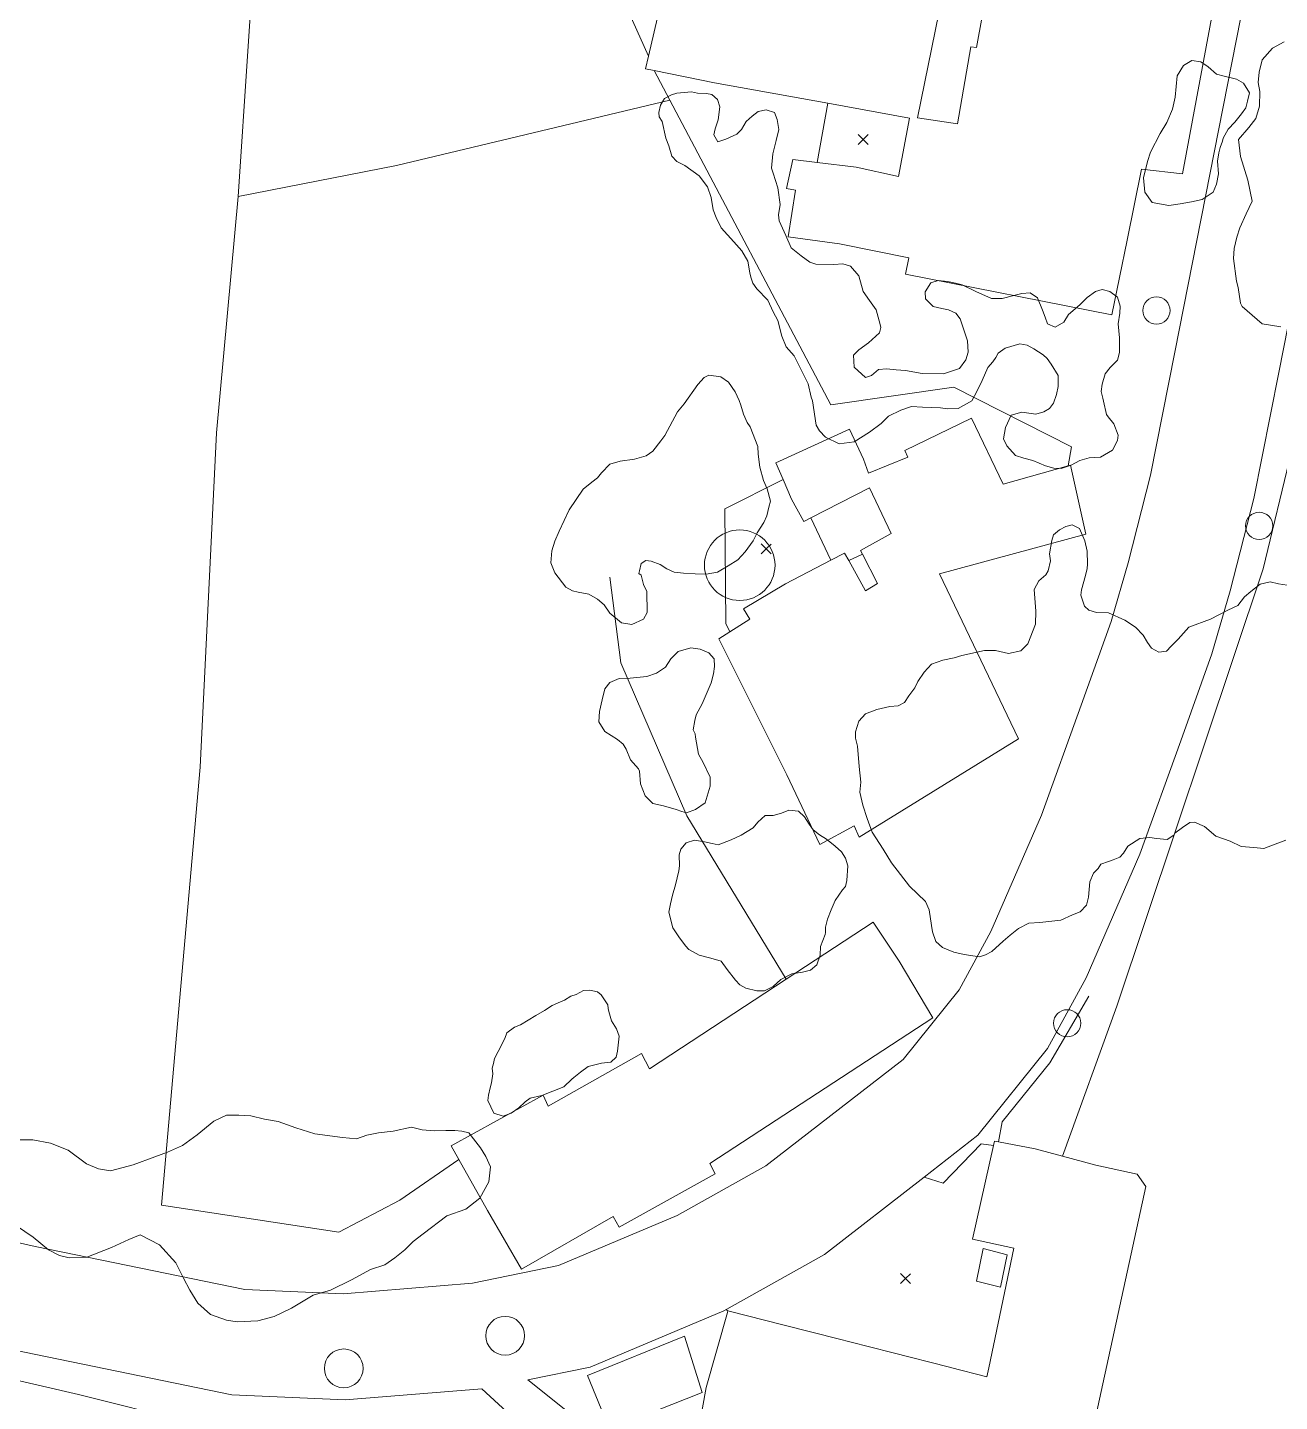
# Model space of a CAD drawing. Header units: metres. Extents: x 4652992 to 4879070, y 2074171 to 2309877.
# Drawn here: x 4654377.4 to 4654448.3, y 2307022.4 to 2307100.3 of the extents above; entities that cross this region are included whole.
import ezdxf

# ---------------------------------------------------------------- set-up
doc = ezdxf.new("R2010")
doc.units = ezdxf.units.M
doc.header["$MEASUREMENT"] = 0
doc.linetypes.add('DGN Style 3', pattern=[92.779933, 66.271381, -26.508552])
doc.layers.get('0').update_dxf_attribs({"color": 4, "lineweight": 0})
for name, color, linetype, lineweight in [('Level 14', 6, 'Continuous', 0), ('Level 18', 5, 'Continuous', 0), ('Level 19', 38, 'DGN Style 3', 0), ('Level 30', 5, 'Continuous', 0), ('Level 31', 38, 'Continuous', 0), ('Level 35', 4, 'Continuous', 0), ('Level 37', 3, 'Continuous', 0), ('Level 38', 3, 'Continuous', 0), ('Level 40', 1, 'Continuous', 0), ('Level 45', 9, 'Continuous', 0), ('Level 61', 4, 'Continuous', 0), ('Level 62', 4, 'Continuous', 0), ('Level 63', 3, 'Continuous', 0)]:
    doc.layers.add(name, color=color, linetype=linetype, lineweight=lineweight)

# ---------------------------------------------------------------- blocks, each defined once
blk = doc.blocks.new('POSTE')
at = {"color": 0, "linetype": 'ByBlock', "lineweight": -2}
blk.add_circle((0, 0), 0.770001, dxfattribs=at)
blk = doc.blocks.new('AL')
at = {"color": 0, "linetype": 'ByBlock', "lineweight": -2, "ltscale": 10}
blk.add_circle((0, 0), 1.100002, dxfattribs=at)
blk = doc.blocks.new('TANQUE')
at = {"color": 0, "linetype": 'ByBlock', "lineweight": -2, "ltscale": 10}
blk.add_circle((0, 0), 2, dxfattribs=at)
blk = doc.blocks.new('COTA')
at = {"color": 0, "linetype": 'ByBlock', "lineweight": -2, "ltscale": 10}
for p, q in [((0, 0), (-1.419522, -1.408457)), ((-1.408457, 1.419522), (0, 0)), ((1.419522, 1.408457), (0, 0)), ((0, 0), (1.408457, -1.419522))]:
    blk.add_line(p, q, dxfattribs=at)

msp = doc.modelspace()

# ---------------------------------------------------------------- linework, layer by layer
at = {"layer": 'Level 18', "color": 30}
for points in [[(4654271.992584, 2307054.690974, 1400.710541), (4654294.790554, 2307049.85567, 1400.117418), (4654312.947323, 2307045.809632, 1399.617979), (4654332.938864, 2307041.309901, 1398.38762), (4654352.26669, 2307036.901206, 1397.433897), (4654377.799789, 2307031.1427, 1395.79893), (4654389.678992, 2307028.705511, 1395.274703), (4654395.240683, 2307028.462994, 1394.957152), (4654402.572035, 2307029.053314, 1394.453262), (4654407.455849, 2307030.062642, 1394.117143), (4654414.180581, 2307032.896511, 1393.723828), (4654419.205493, 2307035.71513, 1393.48805), (4654426.977903, 2307041.74704, 1392.689374), (4654430.151953, 2307045.697628, 1392.607823), (4654431.952459, 2307049.007452, 1392.321508), (4654434.824221, 2307055.599322, 1391.93893), (4654437.0782, 2307061.839878, 1391.804075), (4654438.76179, 2307066.577476, 1391.30739), (4654439.728475, 2307069.90367, 1391.058778), (4654441.00576, 2307074.873121, 1390.590607), (4654442.386308, 2307081.850985, 1389.979037), (4654446.616577, 2307103.363215, 1388.548952), (4654447.181106, 2307106.234023, 1388.358107), (4654453.035022, 2307135.138085, 1386.264698)], [(4654405.705599, 2307023.574126, 1394.345263), (4654409.244991, 2307024.305605, 1394.235741), (4654416.821813, 2307027.498554, 1393.901079), (4654422.525411, 2307030.693619, 1393.696579), (4654428.16405, 2307035.06958, 1393.301613), (4654431.219626, 2307037.443477, 1393.38601), (4654435.166357, 2307042.359481, 1392.848066), (4654437.348391, 2307046.370658, 1392.549828), (4654440.401909, 2307053.379731, 1391.843297), (4654442.726647, 2307059.816195, 1391.460557), (4654444.47431, 2307064.734094, 1391.111051), (4654445.516251, 2307068.319233, 1390.846483), (4654446.858904, 2307073.543006, 1390.474423), (4654448.272891, 2307080.689882, 1390.116061), (4654453.065083, 2307105.059668, 1388.448677)], [(4654218.3884, 2307059.917434, 1401.307982), (4654226.684026, 2307058.438344, 1401.093105), (4654248.587178, 2307053.566258, 1400.901575), (4654270.74206, 2307048.822736, 1400.753725), (4654293.515572, 2307043.992618, 1400.134386), (4654307.613846, 2307040.850972, 1399.556558), (4654310.633376, 2307040.178103, 1399.40614), (4654311.636045, 2307039.954669, 1399.378823), (4654331.61293, 2307035.458237, 1398.341334), (4654339.179867, 2307033.732212, 1397.932242), (4654350.939506, 2307031.049827, 1397.278543), (4654376.536719, 2307025.276861, 1395.637446), (4654388.940724, 2307022.732002, 1395.12316), (4654395.351196, 2307022.452474, 1394.850453), (4654403.112598, 2307023.077421, 1394.441826)]]:
    msp.add_polyline3d(points, dxfattribs=at)
at = {"layer": 'Level 19', "linetype": 'DGN Style 3'}
msp.add_polyline3d([(4654403.112598, 2307023.077421, 1394.441826), (4654407.313937, 2307019.202656, 1394.56185), (4654408.450998, 2307017.788693, 1394.745501), (4654409.154266, 2307016.298758, 1394.827883), (4654409.678504, 2307014.208825, 1394.959587), (4654409.985345, 2307010.876794, 1395.14274), (4654409.881192, 2307008.16936, 1395.211823), (4654408.76765, 2307002.686585, 1395.323521), (4654407.758621, 2306997.510126, 1395.473418), (4654407.116081, 2306992.503876, 1395.670471), (4654406.303966, 2306986.073226, 1396.051988), (4654408.679403, 2306985.650036, 1395.953755), (4654408.879086, 2306989.654705, 1395.516165), (4654409.535072, 2306994.602917, 1395.472575), (4654410.262276, 2306999.830181, 1395.268614), (4654411.089147, 2307003.905438, 1395.188207), (4654411.990494, 2307008.167084, 1395.132832), (4654412.071745, 2307011.611959, 1395.045334), (4654411.496649, 2307015.788504, 1394.90141), (4654410.84002, 2307018.064481, 1394.761666), (4654409.814445, 2307019.808884, 1394.582751), (4654408.252495, 2307021.558799, 1394.441324), (4654405.705599, 2307023.574126, 1394.345263)], dxfattribs=at)
at = {"layer": 'Level 30', "color": 1}
for points in [[(4654444.570874, 2307101.396022, 1391.9), (4654442.807819, 2307091.951078, 1391.9), (4654440.486332, 2307092.230811, 1392.2), (4654439.67107, 2307088.190774, 1392.8), (4654438.80029, 2307083.969829, 1392), (4654427.116017, 2307086.268205, 1392), (4654427.302992, 2307087.198561, 1392), (4654423.381651, 2307087.990915, 1392.4), (4654420.467696, 2307088.390426, 1391.7), (4654420.885338, 2307091.036705, 1391.7), (4654420.370034, 2307091.126936, 1391.5), (4654420.728898, 2307092.776112, 1391.5), (4654422.116931, 2307092.6057, 1391.809512), (4654424.316568, 2307092.335646, 1392.3), (4654426.71703, 2307091.802274, 1391.9), (4654427.332851, 2307095.123647, 1391.9), (4654422.713854, 2307095.961927, 1393.239677), (4654416.299749, 2307097.125992, 1395.1), (4654412.875609, 2307097.817785, 1392.306953), (4654412.376704, 2307097.91858, 1391.9), (4654412.541201, 2307098.625037, 1391.9), (4654413.699975, 2307103.601566, 1391.9)], [(4654428.996125, 2307101.076905, 1394), (4654427.786841, 2307095.131298, 1394), (4654430.0619, 2307094.793825, 1391.9), (4654430.821703, 2307099.165694, 1391.9), (4654431.136311, 2307099.126314, 1391.9), (4654431.752647, 2307102.448989, 1391.9)], [(4654430.855134, 2307078.110238, 1393.4), (4654432.64978, 2307074.371527, 1393.6), (4654436.325195, 2307075.412043, 1393.6), (4654436.456503, 2307075.449217, 1393.6), (4654437.335819, 2307071.526572, 1394.5), (4654429.042306, 2307069.28383, 1395), (4654433.510386, 2307059.931051, 1395), (4654424.489132, 2307054.354958, 1395), (4654424.206374, 2307054.994695, 1395), (4654422.254565, 2307053.939679, 1394.6), (4654420.381522, 2307057.889757, 1394.6), (4654416.529132, 2307065.594199, 1394.1), (4654417.163151, 2307065.994945, 1394.351535), (4654418.293556, 2307066.709444, 1394.8), (4654417.931769, 2307067.301322, 1394.8), (4654420.318815, 2307068.703032, 1396.1), (4654422.874934, 2307070.047564, 1394.797369), (4654423.654682, 2307070.457716, 1394.4), (4654423.895782, 2307070.02749, 1394.4), (4654424.854607, 2307068.316539, 1394.4), (4654425.524444, 2307068.728704, 1394.4), (4654424.671428, 2307070.400739, 1394.222265), (4654424.564574, 2307070.610188, 1394.2), (4654426.305882, 2307071.566502, 1394.7), (4654425.068157, 2307074.150077, 1393.6), (4654421.750834, 2307072.448182, 1393.6), (4654421.348732, 2307072.241891, 1393.6), (4654420.652473, 2307073.51618, 1394.1), (4654420.177489, 2307074.630715, 1393.55955), (4654419.773604, 2307075.578417, 1393.1), (4654423.932484, 2307077.484754, 1393.1), (4654424.734836, 2307075.776189, 1394), (4654425.027538, 2307074.98624, 1393.6), (4654427.245405, 2307075.901096, 1393.6), (4654427.086716, 2307076.280718, 1393.6), (4654430.855134, 2307078.110238, 1393.4)], [(4654428.662878, 2307044.110007, 1396.3), (4654416.022085, 2307035.855447, 1396.4), (4654416.319351, 2307035.264528, 1398.5), (4654410.883726, 2307032.242966, 1398.5), (4654410.544919, 2307032.847007, 1397.3), (4654405.352957, 2307029.853379, 1397.3), (4654403.434567, 2307033.185192, 1398.6), (4654401.809545, 2307036.073487, 1397.498493), (4654401.369185, 2307036.856177, 1397.2), (4654406.574473, 2307039.721753, 1397.2), (4654406.872657, 2307039.08824, 1398.4), (4654412.154647, 2307042.085282, 1398.4), (4654412.607744, 2307041.215154, 1396.6), (4654420.359113, 2307046.295955, 1396.6), (4654425.279044, 2307049.52083, 1396.6), (4654426.760615, 2307047.323514, 1397.1), (4654428.662878, 2307044.110007, 1396.3)], [(4654415.121298, 2307019.274835, 1397), (4654415.826891, 2307023.145823, 1397.9), (4654417.023464, 2307027.402954, 1396.331805), (4654417.027371, 2307027.416855, 1396.326685), (4654417.047732, 2307027.489294, 1396.3), (4654420.233426, 2307026.678898, 1396.343407), (4654420.248336, 2307026.675105, 1396.343611), (4654423.372756, 2307025.880295, 1396.386183), (4654423.964992, 2307025.729639, 1396.394253), (4654426.331289, 2307025.127685, 1396.426495), (4654426.346723, 2307025.123759, 1396.426705), (4654429.609214, 2307024.293827, 1396.471159), (4654429.670119, 2307024.278333, 1396.471989), (4654431.725878, 2307023.755377, 1396.5), (4654431.833887, 2307024.270185, 1396.5), (4654433.256657, 2307031.051561, 1396.5), (4654430.91212, 2307031.557818, 1396.5), (4654432.106028, 2307036.860247, 1396.5), (4654432.164115, 2307037.118227, 1396.5), (4654432.389358, 2307037.075103, 1396.5), (4654434.469195, 2307036.676907, 1396.5), (4654436.014059, 2307036.264401, 1397.128745), (4654437.90908, 2307035.758397, 1397.9), (4654440.251889, 2307035.240373, 1396.9), (4654440.732808, 2307034.539514, 1396.7)], [(4654440.732808, 2307034.539514, 1396.7), (4654436.728925, 2307016.153692, 1396.7)]]:
    msp.add_polyline3d(points, dxfattribs=at)
at = {"layer": 'Level 31', "elevation": 1394.9, "flags": 128}
msp.add_lwpolyline([(4654432.886112, 2307030.670858), (4654432.505458, 2307028.84026), (4654431.138514, 2307029.167782), (4654431.525818, 2307031.026373), (4654432.886112, 2307030.670858)], dxfattribs=at)
at = {"layer": 'Level 35'}
for p, q in [((4654422.874934, 2307070.047564, 1393.151384), (4654421.750834, 2307072.448182, 1393.151384)), ((4654423.895782, 2307070.02749, 1394.151384), (4654424.671428, 2307070.400739, 1394.151384))]:
    msp.add_line(p, q, dxfattribs=at)
msp.add_polyline3d([(4654437.501853, 2307045.327227, 1394.351384), (4654435.288588, 2307041.56031, 1394.351384), (4654432.585494, 2307038.215437, 1394.451384), (4654432.389358, 2307037.075103, 1394.451384)], dxfattribs=at)
at = {"layer": 'Level 37', "extrusion": (0.1991509844597139, -0.8594410088356603, 0.4708503347352206), "elevation": -1055227.099935, "flags": 128}
msp.add_lwpolyline([(5055076.267386, 564766.939462), (5055060.338387, 564766.700812), (5055051.197858, 564767.380919)], dxfattribs=at)
at = {"layer": 'Level 37', "flags": 128}
for points, elevation in [([(4654417.163151, 2307065.994945), (4654416.927786, 2307066.469128), (4654416.868098, 2307072.966879), (4654420.177489, 2307074.630715)], 1392.909417), ([(4654414.582745, 2307026.048653), (4654409.088245, 2307023.825987), (4654410.336771, 2307020.788983), (4654415.584314, 2307022.859725), (4654414.582745, 2307026.048653)], 1395.451384)]:
    msp.add_lwpolyline(points, dxfattribs=dict(at, elevation=elevation))
at = {"layer": 'Level 37'}
for points in [[(4654401.809545, 2307036.073487, 1396.9514), (4654398.46055, 2307033.758004, 1396.9514), (4654395.00132, 2307031.948018, 1397.0514), (4654384.94553, 2307033.481164, 1397.0514), (4654387.149967, 2307058.324133, 1395.4514), (4654388.067383, 2307077.276346, 1394.0514), (4654389.297768, 2307090.672139, 1391.1514), (4654391.493416, 2307123.662184, 1385.8514), (4654392.995233, 2307138.991958, 1384.9514), (4654394.89006, 2307170.816881, 1381.7514), (4654396.084297, 2307183.769992, 1381.0514), (4654396.343178, 2307201.747535, 1379.292985)], [(4654436.014059, 2307036.264401, 1394.400124), (4654439.097123, 2307044.760174, 1394.051384), (4654447.388748, 2307069.569085, 1392.051384), (4654450.590231, 2307082.867062, 1391.951384), (4654456.531846, 2307114.292075, 1389.951384), (4654457.000415, 2307116.32384, 1389.951384), (4654459.542432, 2307128.359052, 1389.39), (4654460.023211, 2307128.298051, 1389.339233)], [(4654436.325195, 2307075.412043, 1393.251384), (4654436.527246, 2307076.473523, 1393.251384), (4654429.859857, 2307079.862756, 1393.051384), (4654422.886706, 2307078.851922, 1392.651384), (4654413.767112, 2307096.128845, 1390.761924), (4654412.875609, 2307097.817785, 1390.577216)], [(4654420.359113, 2307046.295955, 1394.937315), (4654414.718431, 2307055.560205, 1394.751384), (4654410.981343, 2307064.235515, 1393.851384), (4654410.350311, 2307069.086056, 1393.551384)], [(4654210.766161, 2306923.166793, 1407.601562), (4654227.114532, 2306938.606452, 1407.351384), (4654274.352418, 2306984.748675, 1404.651384), (4654314.105058, 2306981.279829, 1402.551384), (4654370.588547, 2306975.353, 1399.751384), (4654403.843255, 2306972.693051, 1397.751384), (4654406.011974, 2306999.843639, 1396.951384), (4654405.407305, 2307007.328987, 1396.951384), (4654403.255349, 2307014.286429, 1396.751384), (4654401.364262, 2307016.654055, 1396.751384), (4654398.773139, 2307018.095251, 1396.751384), (4654380.241533, 2307022.75743, 1398.051384), (4654350.196797, 2307029.707457, 1399.251384), (4654315.64072, 2307037.157294, 1401.651384), (4654315.266936, 2307034.471163, 1401.709623), (4654310.506183, 2307000.258944, 1402.451384), (4654309.209253, 2306990.131367, 1402.651384), (4654303.772191, 2306990.809078, 1403.10382), (4654295.990204, 2306991.779077, 1403.751384), (4654297.273195, 2307000.479061, 1403.751384)]]:
    msp.add_polyline3d(points, dxfattribs=at)
at = {"layer": 'Level 38'}
msp.add_polyline3d([(4654429.905085, 2307112.569879, 1390.051384), (4654422.922093, 2307113.438429, 1389.391467), (4654409.799995, 2307115.070566, 1388.151384), (4654409.651234, 2307105.095073, 1389.351384), (4654412.541201, 2307098.625037, 1390.203637)], dxfattribs=at)
at = {"layer": 'Level 40', "color": 3}
for points in [[(4654448.389231, 2307083.281561, 1394.4), (4654447.324675, 2307083.448354, 1394.4), (4654446.190733, 2307084.430099, 1394.4), (4654446.105686, 2307084.627915, 1394.4), (4654445.962817, 2307085.504899, 1394.4), (4654445.876273, 2307085.880501, 1394.4), (4654445.698697, 2307087.165084, 1394.4), (4654445.74607, 2307087.730367, 1394.4), (4654445.897154, 2307088.359495, 1394.4), (4654446.06988, 2307088.894726, 1394.4), (4654446.426689, 2307089.696242, 1395.5), (4654446.753097, 2307090.416966, 1396.8), (4654446.524976, 2307091.599824, 1398.2), (4654446.092435, 2307092.943197, 1400.1), (4654445.982066, 2307093.912298, 1401.7), (4654446.580139, 2307094.582698, 1404.3), (4654446.966747, 2307095.102938, 1404.3), (4654447.177016, 2307095.796911, 1404.3), (4654447.200996, 2307096.623229, 1404.3), (4654447.104189, 2307097.128218, 1404.3), (4654447.160925, 2307097.727744, 1404.3), (4654447.329974, 2307098.431718, 1404.3), (4654447.921372, 2307099.078107, 1404.3), (4654448.576835, 2307099.446328, 1404.3)], [(4654444.799504, 2307092.680129, 1395.6), (4654444.847205, 2307091.959904, 1395.6), (4654444.74814, 2307091.363529, 1395.6), (4654444.55409, 2307090.92286, 1395.6), (4654443.922751, 2307090.498582, 1395.6), (4654443.320086, 2307090.377486, 1395.6), (4654442.675706, 2307090.266403, 1395.6), (4654442.031329, 2307090.155322, 1395.6), (4654441.103464, 2307090.333751, 1395.6), (4654440.671677, 2307090.924622, 1395.6), (4654440.602277, 2307091.738588, 1395.6), (4654440.823412, 2307092.660039, 1395.6), (4654440.99581, 2307093.194538, 1395.6), (4654441.555125, 2307094.240911, 1394.6), (4654441.925091, 2307094.861888, 1394.6), (4654442.241711, 2307095.628789, 1394.6), (4654442.402796, 2307096.299967, 1394.6), (4654442.460186, 2307096.907329, 1394.6), (4654442.517577, 2307097.514711, 1394.6), (4654442.877523, 2307098.093844, 1394.6), (4654443.344196, 2307098.381141, 1394.6), (4654443.855666, 2307098.302712, 1394.6), (4654444.274997, 2307098.024548, 1394.6), (4654444.747673, 2307097.600468, 1394.6), (4654445.165494, 2307097.500154, 1394.6), (4654445.875782, 2307097.32962, 1394.6), (4654446.263378, 2307097.103454, 1394.6), (4654446.609564, 2307096.543081, 1395.6), (4654446.498912, 2307096.082254, 1395.6), (4654446.408381, 2307095.705223, 1395.6), (4654446.150959, 2307095.368266, 1395.6), (4654445.769864, 2307094.883788, 1395.6), (4654445.408893, 2307094.483101, 1395.6), (4654445.11126, 2307093.978613, 1395.6), (4654445.071032, 2307093.811062, 1395.6), (4654444.9388, 2307093.444092, 1395.6), (4654444.868404, 2307093.150887, 1395.6), (4654444.799504, 2307092.680129, 1395.6)], [(4654438.511823, 2307078.317447, 1396.3), (4654438.595778, 2307078.179929, 1396.3), (4654438.930247, 2307077.786682, 1396.3), (4654439.165688, 2307077.143346, 1396.3), (4654439.131515, 2307076.838571, 1396.3), (4654438.841997, 2307076.282103, 1396.3), (4654438.164765, 2307075.896917, 1396.3), (4654437.530582, 2307075.853483, 1396.3), (4654436.989233, 2307075.709538, 1396.3), (4654436.494983, 2307075.43694, 1396.3), (4654435.944768, 2307075.25601, 1396.3), (4654435.521534, 2307075.279319, 1396.3), (4654435.042326, 2307075.394294, 1396.3), (4654434.330776, 2307075.708199, 1395.5), (4654433.814139, 2307075.832154, 1395.5), (4654433.343285, 2307075.984284, 1395.5), (4654432.850542, 2307076.533274, 1395.5), (4654432.672158, 2307076.928529, 1395.5), (4654432.786258, 2307077.56692, 1395.5), (4654433.111538, 2307078.272157, 1395.5), (4654433.699282, 2307078.444455, 1395.5), (4654434.49206, 2307078.332565, 1395.5), (4654434.951324, 2307078.457361, 1395.5), (4654435.271857, 2307078.654613, 1395.5), (4654435.499449, 2307078.952503, 1395.5), (4654435.666384, 2307079.446769, 1394.3), (4654435.773189, 2307079.891919, 1394.3), (4654435.767734, 2307080.520949, 1394.3), (4654435.374807, 2307081.164511, 1394.3), (4654435.141372, 2307081.495171, 1394.3), (4654434.918199, 2307081.705666, 1394.3), (4654434.392466, 2307082.043085, 1393.8), (4654434.012257, 2307082.25211, 1393.8), (4654433.596425, 2307082.312633, 1393.8), (4654432.758607, 2307082.081794, 1393.8), (4654432.373623, 2307081.78156, 1393.8), (4654432.237313, 2307081.539441, 1393.8), (4654432.064011, 2307081.306203, 1393.8), (4654431.790019, 2307080.979351, 1393.8), (4654431.46829, 2307080.241998, 1394.6), (4654431.169309, 2307079.647078, 1394.6), (4654430.879229, 2307079.089257, 1394.6), (4654430.108795, 2307078.64671, 1394.6), (4654429.518965, 2307078.631384, 1394.6), (4654429.10361, 2307078.69183, 1394.6), (4654428.071178, 2307078.737399, 1395.5), (4654427.454029, 2307078.767981, 1395.5), (4654426.857429, 2307078.558645, 1395.5), (4654426.151517, 2307078.218887, 1395.5), (4654425.740872, 2307077.808296, 1395.5), (4654425.073297, 2307077.302715, 1395.5), (4654424.20346, 2307076.767358, 1395.5), (4654423.35744, 2307076.657055, 1395.5), (4654422.589859, 2307077.037007, 1395.5), (4654422.245987, 2307077.393629, 1395.5), (4654422.04974, 2307077.714838, 1395.5), (4654421.839727, 2307079.086179, 1394.7), (4654421.773289, 2307079.29815, 1394.7), (4654421.600615, 2307080.045308, 1394.7), (4654420.811828, 2307081.646109, 1394.7), (4654420.346361, 2307082.149911, 1394.7), (4654420.101168, 2307082.757722, 1394.7), (4654419.881179, 2307083.634006, 1394.7), (4654419.609326, 2307084.13061, 1394.7), (4654419.315628, 2307084.799823, 1393.8), (4654418.698017, 2307085.429881, 1392.9), (4654418.463964, 2307085.761237, 1392.9), (4654418.349946, 2307086.103108, 1392.9), (4654418.292215, 2307086.352849, 1392.9), (4654418.17531, 2307087.009949, 1392.9), (4654417.84646, 2307087.599981, 1392.9), (4654417.379752, 2307088.105157, 1392.9), (4654416.670042, 2307088.904577, 1392.9), (4654416.3782, 2307089.485779, 1392.9), (4654416.20785, 2307089.919874, 1392.9), (4654416.099797, 2307090.614288, 1392.9), (4654415.890936, 2307091.214947, 1392.9), (4654415.413802, 2307091.840684, 1392.9), (4654414.613529, 2307092.426013, 1392.9), (4654414.158532, 2307092.653194, 1392.9), (4654413.87844, 2307092.956382, 1392.9), (4654413.706584, 2307093.548224, 1392.9), (4654413.536185, 2307093.982415, 1392.9), (4654413.331404, 2307094.916798, 1392.4), (4654413.162344, 2307095.193524, 1392.4), (4654413.141606, 2307095.434653, 1392.4), (4654413.239554, 2307095.844096, 1392.4), (4654413.448749, 2307096.226846, 1392.4), (4654413.853728, 2307096.444528, 1392.4), (4654414.148924, 2307096.531117, 1392.4), (4654414.992946, 2307096.605307, 1392), (4654415.326862, 2307096.525157, 1392), (4654415.835917, 2307096.521116, 1392), (4654416.132729, 2307096.449872, 1392), (4654416.459179, 2307096.174601, 1392), (4654416.59266, 2307095.748744, 1392), (4654416.497526, 2307095.023348, 1392), (4654416.335658, 2307094.510891, 1392), (4654416.255451, 2307094.175738, 1392), (4654416.472036, 2307093.769357, 1392), (4654416.942505, 2307093.932078, 1392), (4654417.559927, 2307094.217043, 1392), (4654417.816727, 2307094.470435, 1392), (4654418.080999, 2307094.918936, 1392), (4654418.429835, 2307095.229009, 1392), (4654418.769762, 2307095.501846, 1392), (4654419.222432, 2307095.590098, 1392), (4654419.695811, 2307095.437091, 1392), (4654419.838167, 2307095.048492, 1392), (4654419.935942, 2307094.473703, 1392), (4654419.784382, 2307093.840643, 1392), (4654419.606082, 2307093.095893, 1392), (4654419.530163, 2307092.287227, 1392), (4654419.616146, 2307091.99097, 1392), (4654419.872084, 2307091.164367, 1393.1), (4654420.020547, 2307090.228075, 1394.3), (4654419.915332, 2307089.625336, 1394.3), (4654419.955174, 2307089.301787, 1394.3), (4654420.341001, 2307088.463496, 1394.3), (4654420.64254, 2307087.7632, 1394.3), (4654421.200053, 2307087.315451, 1394.3), (4654421.701376, 2307086.95968, 1394.3), (4654422.025275, 2307086.842707, 1394.3), (4654423.054714, 2307086.825991, 1393.5), (4654423.571513, 2307086.859111, 1393.5), (4654424.006798, 2307086.715366, 1393.5), (4654424.464121, 2307086.173483, 1393.5), (4654424.721386, 2307085.286793, 1393.5), (4654425.067641, 2307084.771599, 1393.5), (4654425.4509, 2307084.247537, 1393.5), (4654425.680016, 2307083.406964, 1393.5), (4654425.718436, 2307083.24063, 1393.5), (4654425.647231, 2307082.943491, 1393.5), (4654425.015253, 2307082.381321, 1394.6), (4654424.478532, 2307081.986627, 1395.1), (4654424.168145, 2307081.669191, 1395.1), (4654424.20184, 2307080.994871, 1395.1), (4654424.842757, 2307080.410008, 1395.1), (4654425.182595, 2307080.52441, 1395.1), (4654425.575722, 2307080.861163, 1395.1), (4654426.054404, 2307080.903064, 1395.1), (4654426.589181, 2307080.853126, 1395.1), (4654427.123957, 2307080.803187, 1395.1), (4654428.058252, 2307080.642096, 1393.9), (4654429.277859, 2307080.619106, 1393.5), (4654430.170777, 2307080.915415, 1393.5), (4654430.526399, 2307081.419211, 1393.5), (4654430.67027, 2307081.856003, 1393.5), (4654430.627712, 2307082.494654, 1393.5), (4654430.20506, 2307083.728251, 1392.7), (4654429.97106, 2307084.059664, 1392.7), (4654429.544279, 2307084.240726, 1392.7), (4654429.173768, 2307084.329638, 1392.7), (4654428.692102, 2307084.445225, 1392.7), (4654428.244685, 2307084.867185, 1392.7), (4654428.222661, 2307085.265719, 1392.7), (4654428.541625, 2307085.779062, 1392.7), (4654428.965636, 2307085.913267, 1392.7), (4654429.502203, 2307085.863154, 1392.7), (4654429.946832, 2307085.75645, 1392.7), (4654430.169146, 2307085.703099, 1392.7), (4654430.317355, 2307085.667531, 1392.7), (4654431.09588, 2307085.290317, 1393.7), (4654431.995153, 2307084.881794, 1394.3), (4654432.585321, 2307084.89713, 1394.3), (4654433.248056, 2307085.05202, 1394.3), (4654433.70814, 2307085.177061, 1394.3), (4654434.187398, 2307085.219016, 1394.3), (4654434.586551, 2307084.927011, 1394.3), (4654434.887789, 2307084.226853, 1394.3), (4654435.029503, 2307083.839679, 1394.3), (4654435.171215, 2307083.452514, 1394.3), (4654435.597044, 2307083.271846, 1394.3), (4654436.092719, 2307083.545289, 1394.3), (4654436.356322, 2307083.992152, 1394.3), (4654436.996172, 2307084.529428, 1395.2), (4654437.407178, 2307084.94033, 1395.2), (4654437.883152, 2307085.296455, 1395.2), (4654438.259953, 2307085.402009, 1395.2), (4654438.703063, 2307085.295664, 1395.2), (4654439.12973, 2307084.958085, 1395.2), (4654439.281472, 2307084.451318, 1395.2), (4654439.266377, 2307084.062992, 1395.2), (4654439.160994, 2307083.461181, 1395.2), (4654439.241577, 2307082.657996, 1395.2), (4654439.239419, 2307081.83551, 1395.2), (4654439.132695, 2307081.39085, 1395.2), (4654438.72171, 2307080.980026, 1395.2), (4654438.439282, 2307080.616738, 1395.2), (4654438.260081, 2307080.032758, 1395.2), (4654438.199186, 2307079.616332, 1395.2), (4654438.303756, 2307079.23858, 1395.2), (4654438.342027, 2307079.072662, 1395.2), (4654438.511823, 2307078.317447, 1396.3)], [(4654412.270802, 2307068.668357, 1395.9), (4654412.449271, 2307068.273488, 1395.9), (4654412.478652, 2307067.092941, 1395.9), (4654412.270606, 2307066.712571, 1395.9), (4654411.611159, 2307066.401354, 1395.9), (4654411.012233, 2307066.505878, 1395.9), (4654410.363168, 2307067.052684, 1395.9), (4654410.046012, 2307067.5199, 1395.9), (4654409.656556, 2307067.848, 1395.9), (4654409.175625, 2307068.119809, 1395.9), (4654408.572827, 2307068.236936, 1396.8), (4654408.24129, 2307068.31645, 1396.8), (4654407.862597, 2307068.524484, 1396.8), (4654407.239274, 2307069.338187, 1396.8), (4654407.022641, 2307069.898085, 1396.8), (4654407.071241, 2307070.589755, 1396.8), (4654407.240685, 2307071.135239, 1396.8), (4654407.492657, 2307071.700022, 1396.8), (4654408.058916, 2307072.909091, 1396), (4654408.848194, 2307074.089066, 1396), (4654409.332105, 2307074.481608, 1396), (4654409.661111, 2307074.71569, 1396), (4654409.888324, 2307075.01332, 1396), (4654410.353082, 2307075.488736, 1396), (4654410.94029, 2307075.660894, 1396), (4654411.748806, 2307075.779966, 1396), (4654412.418648, 2307075.971436, 1396), (4654412.793427, 2307076.233693, 1396), (4654413.247924, 2307076.829006, 1396), (4654413.475179, 2307077.12667, 1396), (4654414.187106, 2307078.456667, 1395.7), (4654414.569485, 2307078.913042, 1395.7), (4654415.341685, 2307080.019815, 1395.7), (4654415.706366, 2307080.402172, 1395.7), (4654415.9721, 2307080.53419, 1395.7), (4654416.654067, 2307080.448877, 1395.7), (4654417.089463, 2307080.148639, 1395.7), (4654417.462793, 2307079.589218, 1395.7), (4654417.697376, 2307079.102252, 1395.7), (4654417.791782, 2307078.844688, 1395.7), (4654417.943691, 2307078.338424, 1395.7), (4654418.141361, 2307077.860344, 1395.7), (4654418.318424, 2307077.622115, 1395.7), (4654418.754652, 2307076.495454, 1395.5), (4654418.76782, 2307076.061564, 1395.5), (4654418.866535, 2307075.333073, 1395.5), (4654419.075961, 2307074.57805, 1395.5), (4654419.273649, 2307074.099939, 1395.5), (4654419.455025, 2307073.390843, 1395.5), (4654419.375209, 2307073.05763, 1395.5), (4654419.259923, 2307072.576334, 1395.5), (4654419.088569, 2307072.186797, 1395.5), (4654418.716403, 2307071.610552, 1395.5), (4654418.490423, 2307071.155847, 1395.5), (4654418.026741, 2307070.5233, 1395.5), (4654417.607404, 2307070.075861, 1395.5), (4654417.058204, 2307069.737868, 1395.5), (4654416.463248, 2307069.371717, 1395.5), (4654415.810784, 2307069.254218, 1395.5), (4654415.193777, 2307069.284782, 1395.5), (4654414.539868, 2307069.324198, 1395.5), (4654414.005523, 2307069.374076, 1395.5), (4654413.580427, 2307069.554319, 1395.5), (4654413.209952, 2307069.799746, 1395.5), (4654412.711042, 2307069.997694, 1395.5), (4654412.406961, 2307070.031486, 1395.5), (4654412.132382, 2307069.862489, 1395.5), (4654412.034919, 2307069.455307, 1395.5), (4654411.999479, 2307069.307242, 1395.5), (4654412.129366, 2307069.197808, 1395.5), (4654412.270802, 2307068.668357, 1395.9)], [(4654437.570453, 2307051.813625, 1398.5), (4654437.47719, 2307050.940089, 1398.5), (4654437.371045, 2307050.498131, 1398.5), (4654437.00781, 2307050.117823, 1398.5), (4654436.578622, 2307049.948081, 1398.5), (4654435.921582, 2307049.638228, 1398.5), (4654434.730298, 2307049.508385, 1397.6), (4654434.097678, 2307049.465082, 1397.6), (4654433.522265, 2307049.174102, 1397.6), (4654433.039475, 2307048.782938, 1397.6), (4654432.64794, 2307048.44789, 1397.6), (4654432.001754, 2307047.861973, 1397.6), (4654431.645636, 2307047.674415, 1397.6), (4654431.307219, 2307047.560595, 1397.6), (4654430.443781, 2307047.689607, 1397.6), (4654429.855435, 2307047.830652, 1397.6), (4654429.220081, 2307048.099935, 1397.6), (4654428.831895, 2307048.426939, 1397.6), (4654428.652721, 2307048.976782, 1397.6), (4654428.58525, 2307049.343888, 1397.6), (4654428.448916, 2307050.234434, 1397.6), (4654428.252034, 2307050.710581, 1397.6), (4654427.345002, 2307051.578512, 1399.3), (4654426.32627, 2307052.892536, 1399.7), (4654425.852758, 2307053.667205, 1399.7), (4654425.231127, 2307054.632989, 1399.7), (4654424.949772, 2307055.400541, 1399.7), (4654424.705083, 2307056.159331, 1399.7), (4654424.53374, 2307056.900563, 1399.7), (4654424.592682, 2307057.469906, 1399.7), (4654424.493085, 2307058.362376, 1398.6), (4654424.400935, 2307059.50554, 1397.9), (4654424.277571, 2307059.964101, 1397.9), (4654424.283605, 2307060.313644, 1397.9), (4654424.470688, 2307060.931777, 1397.9), (4654424.843039, 2307061.349496, 1397.9), (4654425.483045, 2307061.586032, 1397.9), (4654426.22453, 2307061.759232, 1397.9), (4654426.701168, 2307061.800936, 1397.9), (4654427.057255, 2307061.988561, 1397.9), (4654427.301638, 2307062.358994, 1397.9), (4654427.646108, 2307062.822448, 1397.9), (4654427.808112, 2307063.173652, 1397.9), (4654428.170288, 2307063.710897, 1397.9), (4654428.588329, 2307064.156745, 1397.9), (4654429.228406, 2307064.393316, 1397.9), (4654429.878719, 2307064.510407, 1397.9), (4654430.299546, 2307064.643532, 1397.9), (4654431.587068, 2307064.933996, 1397.1), (4654432.211517, 2307064.940433, 1397.1), (4654432.947774, 2307064.763842, 1397.1), (4654433.644479, 2307064.909159, 1397.1), (4654434.054185, 2307065.318586, 1397.1), (4654434.474535, 2307066.422262, 1396.2), (4654434.495697, 2307067.160169, 1396.2), (4654434.402186, 2307068.3949, 1396.2), (4654434.673866, 2307068.877247, 1396.2), (4654435.066373, 2307069.213293, 1396.2), (4654435.202219, 2307069.454476, 1396.2), (4654435.335345, 2307070.009203, 1396.2), (4654435.276649, 2307070.414401, 1396.2), (4654435.417294, 2307071.162923, 1396.2), (4654435.497175, 2307071.495788, 1396.2), (4654435.835102, 2307071.766753, 1396.2), (4654436.192144, 2307071.954906, 1396.2), (4654436.5683, 2307072.060244, 1396.2), (4654436.984029, 2307071.843161, 1396.2), (4654437.284346, 2307071.145275, 1396.2), (4654437.418097, 2307070.565597, 1396.2), (4654437.433736, 2307069.818711, 1396.2), (4654437.417333, 2307069.587979, 1396.2), (4654437.319686, 2307069.181187, 1396.2), (4654437.087537, 2307068.376472, 1396.2), (4654437.053385, 2307068.0718, 1396.2), (4654437.25197, 2307067.437558, 1396.2), (4654437.511332, 2307067.218919, 1396.2), (4654437.934417, 2307067.088014, 1397.3), (4654438.620617, 2307067.067822, 1399.9), (4654439.547579, 2307066.661213, 1401.9), (4654440.144245, 2307066.24644, 1401.9), (4654440.576977, 2307065.793386, 1401.9), (4654440.826832, 2307065.384209, 1401.9), (4654441.057733, 2307065.057193, 1401.9), (4654441.47017, 2307064.841851, 1401.9), (4654441.90772, 2307064.892109, 1401.9), (4654442.169902, 2307065.178455, 1401.9), (4654442.558763, 2307065.581747, 1400.8), (4654443.166112, 2307066.247096, 1399), (4654444.399911, 2307066.715913, 1398.4), (4654445.376652, 2307067.222456, 1398.4), (4654445.942957, 2307067.476536, 1398.4), (4654446.333081, 2307067.967857, 1398.4), (4654446.678915, 2307068.274842, 1398.4), (4654447.20719, 2307068.694049, 1398.4), (4654447.783694, 2307068.82872, 1398.4), (4654448.261422, 2307068.714111, 1398.4), (4654448.748008, 2307068.636374, 1398.4)], [(4654415.377653, 2307059.04847, 1396.4), (4654415.657609, 2307058.590617, 1396.4), (4654416.042126, 2307057.756066, 1396.4), (4654416.037602, 2307057.249243, 1396.4), (4654415.77065, 2307056.297475, 1396.4), (4654415.213484, 2307055.923195, 1396.4), (4654414.700573, 2307055.733642, 1396.4), (4654414.44267, 2307055.795476, 1396.4), (4654414.119929, 2307055.911922, 1396.4), (4654413.391903, 2307056.125538, 1396.4), (4654412.802399, 2307056.266876, 1396.4), (4654412.357353, 2307056.686115, 1396.4), (4654412.093604, 2307057.374439, 1396.4), (4654412.03177, 2307058.092513, 1396.4), (4654411.984618, 2307058.221029, 1396.4), (4654411.530554, 2307058.741086, 1396), (4654411.285799, 2307059.347072, 1396), (4654411.117699, 2307059.621942, 1396), (4654410.793274, 2307059.895204, 1396), (4654410.08099, 2307060.33966, 1396), (4654409.744761, 2307060.889432, 1396), (4654409.766902, 2307061.470579, 1396), (4654409.926206, 2307062.13615, 1396), (4654410.076665, 2307062.764767, 1396), (4654410.358381, 2307063.127321, 1396), (4654410.880502, 2307063.35403, 1396), (4654411.505853, 2307063.360476, 1396), (4654412.453041, 2307063.462417, 1396.9), (4654413.002531, 2307063.64309, 1396.9), (4654413.513747, 2307063.989171, 1396.9), (4654413.821698, 2307064.462122, 1396.9), (4654414.231295, 2307064.871651, 1396.9), (4654414.945815, 2307065.090885, 1396.9), (4654415.470246, 2307065.004174, 1396.9), (4654415.968135, 2307064.80665, 1396.9), (4654416.274478, 2307064.459771, 1396.9), (4654416.287645, 2307064.026976, 1396.9), (4654416.22716, 2307063.611854, 1396.9), (4654416.103313, 2307063.094769, 1396.9), (4654415.593985, 2307061.911839, 1396.5), (4654415.25047, 2307061.290898, 1396.5), (4654415.170824, 2307060.958348, 1396.5), (4654415.083777, 2307060.432226, 1396.5), (4654415.186902, 2307060.212146, 1396.5), (4654415.21634, 2307060.009737, 1396.5), (4654415.377653, 2307059.04847, 1396.4)], [(4654422.292206, 2307048.157034, 1398.2), (4654422.287607, 2307047.651698, 1398.2), (4654422.081625, 2307047.116741, 1398.2), (4654421.736096, 2307046.810022, 1398.2), (4654421.278928, 2307046.685884, 1398.2), (4654420.674789, 2307046.596978, 1398.2), (4654420.054413, 2307046.278247, 1398.2), (4654419.608932, 2307045.87865, 1398.2), (4654419.125294, 2307045.644014, 1398.2), (4654418.694635, 2307045.630388, 1398.2), (4654418.070005, 2307045.780111, 1398.2), (4654417.729057, 2307045.978689, 1398.2), (4654417.479249, 2307046.233327, 1398.2), (4654417.015979, 2307046.840309, 1397.7), (4654416.66308, 2307047.314699, 1397.7), (4654416.083593, 2307047.492585, 1397.7), (4654415.421728, 2307047.651237, 1397.7), (4654414.840786, 2307047.985398, 1397.7), (4654414.655486, 2307048.185741, 1397.7), (4654414.274603, 2307048.705847, 1397.7), (4654413.930481, 2307049.217152, 1397.7), (4654413.711433, 2307050.088338, 1397.7), (4654413.789466, 2307050.57645, 1397.7), (4654413.904274, 2307051.05576, 1397.7), (4654414.082356, 2307051.63688, 1397.7), (4654414.276662, 2307052.448073, 1397.7), (4654414.301712, 2307052.715004, 1397.7), (4654414.295926, 2307053.340261, 1397.7), (4654414.37542, 2307053.672139, 1397.7), (4654414.693242, 2307054.024872, 1397.7), (4654415.159623, 2307054.186018, 1397.7), (4654415.720111, 2307054.090636, 1397.7), (4654416.161431, 2307053.98483, 1397.7), (4654416.49242, 2307053.905475, 1397.7), (4654417.231404, 2307054.200703, 1397.4), (4654417.798088, 2307054.45495, 1397.4), (4654418.482565, 2307054.876021, 1397.4), (4654418.754932, 2307055.200847, 1397.4), (4654419.155363, 2307055.573002, 1397.4), (4654419.623394, 2307055.577827, 1397.4), (4654420.08116, 2307055.702156, 1397.4), (4654420.51098, 2307055.872203, 1397.4), (4654421.043756, 2307055.82249, 1397.4), (4654421.395405, 2307055.504086, 1397.4), (4654421.646933, 2307055.092651, 1397.4), (4654421.879354, 2307054.763831, 1397.4), (4654422.239829, 2307054.482338, 1397.4), (4654422.645934, 2307054.22892, 1397.4), (4654423.135866, 2307053.838371, 1397.4), (4654423.487478, 2307053.520003, 1397.4), (4654423.711026, 2307053.154322, 1397.4), (4654423.843303, 2307052.732511, 1397.4), (4654423.795858, 2307051.885703, 1397.4), (4654423.716252, 2307051.553724, 1397.4), (4654423.552822, 2307051.358867, 1397.4), (4654423.136114, 2307050.756668, 1397.4), (4654422.893095, 2307050.229864, 1397.4), (4654422.686869, 2307049.694257, 1397.4), (4654422.616121, 2307049.399199, 1397.4), (4654422.580748, 2307049.251672, 1397.4), (4654422.583571, 2307048.938985, 1397.4), (4654422.557042, 2307048.828343, 1397.4), (4654422.292206, 2307048.157034, 1398.2)], [(4654448.663261, 2307054.186984, 1401.2), (4654448.062683, 2307053.942817, 1401.2), (4654447.425518, 2307053.707428, 1401.2), (4654446.858948, 2307053.765657, 1401.2), (4654446.137174, 2307053.822286, 1401.2), (4654445.516412, 2307054.118155, 1400.5), (4654444.702604, 2307054.398058, 1399.7), (4654444.059201, 2307054.948036, 1398.4), (4654443.497991, 2307055.199516, 1398.4), (4654443.223132, 2307055.187495, 1398.4), (4654442.803977, 2307054.898345, 1398.4), (4654442.375977, 2307054.572357, 1398.4), (4654442.312684, 2307054.470639, 1398.4), (4654441.939131, 2307054.209533, 1398.4), (4654441.333661, 2307054.276792, 1398.4), (4654440.957453, 2307054.32804, 1398.4), (4654440.398899, 2307054.267156, 1398.4), (4654439.721102, 2307053.842271, 1399.7), (4654439.46841, 2307053.43613, 1399.7), (4654439.259891, 2307053.213873, 1399.7), (4654438.876855, 2307053.072358, 1399.7), (4654438.621499, 2307052.978016, 1399.7), (4654438.192965, 2307052.808522, 1399.7), (4654438.037385, 2307052.579635, 1399.4), (4654437.770005, 2307052.30531, 1398.8), (4654437.570453, 2307051.813625, 1398.5)], [(4654410.745788, 2307043.487792, 1398), (4654410.879521, 2307043.061928, 1398), (4654410.794754, 2307042.215886, 1398), (4654410.71448, 2307041.880717, 1398), (4654410.411287, 2307041.598977, 1398), (4654409.883701, 2307041.528529, 1398), (4654409.134678, 2307041.353642, 1398), (4654408.702208, 2307041.024144, 1398), (4654408.315815, 2307040.722986, 1398), (4654408.214759, 2307040.629078, 1398), (4654407.755558, 2307040.187881, 1398), (4654406.510596, 2307039.70528, 1397.3), (4654405.844216, 2307039.549693, 1397.3), (4654405.558637, 2307039.342265, 1397.3), (4654405.200188, 2307038.994669, 1397.3), (4654404.776293, 2307038.702172, 1397.3), (4654404.304792, 2307038.539308, 1397.3), (4654403.793093, 2307038.70133, 1397.3), (4654403.45237, 2307039.413497, 1397.3), (4654403.486541, 2307039.720578, 1397.3), (4654403.58466, 2307040.130568, 1397.3), (4654403.656021, 2307040.428749, 1397.3), (4654403.734795, 2307040.922215, 1397.3), (4654403.694589, 2307041.247145, 1397.3), (4654403.757033, 2307041.508069, 1397.3), (4654403.828398, 2307041.806272, 1397.3), (4654404.038099, 2307042.189571, 1397.3), (4654404.4114, 2307042.927827, 1397.3), (4654404.528887, 2307043.254419, 1397.3), (4654404.961755, 2307043.584267, 1397.3), (4654405.303902, 2307043.699356, 1397.3), (4654406.167243, 2307044.245433, 1398.5), (4654406.664792, 2307044.519747, 1398.5), (4654407.088084, 2307044.811864, 1398.5), (4654407.567826, 2307045.011742, 1398.5), (4654407.789133, 2307045.116131, 1398.5), (4654408.157484, 2307045.342712, 1398.5), (4654408.453059, 2307045.429304, 1398.5), (4654408.858551, 2307045.646989, 1398.5), (4654409.219483, 2307045.678558, 1398.5), (4654409.665075, 2307045.571758, 1398.5), (4654409.861129, 2307045.406689, 1398.5), (4654410.236884, 2307044.844326, 1398.5), (4654410.26658, 2307044.640419, 1398.5), (4654410.305188, 2307044.473736, 1398.5), (4654410.44923, 2307043.927576, 1398.5), (4654410.745788, 2307043.487792, 1398)], [(4654376.723901, 2307037.180625, 1399.7), (4654377.654925, 2307037.190223, 1399.7), (4654378.656371, 2307037.008465, 1399.7), (4654379.660185, 2307036.593495, 1399.7), (4654380.694985, 2307035.822152, 1399.7), (4654381.382459, 2307035.541138, 1399.7), (4654382.054425, 2307035.438314, 1399.7), (4654383.351871, 2307035.767228, 1399.7), (4654384.565812, 2307036.232481, 1399.7), (4654385.283967, 2307036.486406, 1401.1), (4654386.140301, 2307036.865767, 1402.1), (4654386.980398, 2307037.476163, 1402.1), (4654387.914556, 2307038.23799, 1402.1), (4654388.63447, 2307038.587329, 1402.1), (4654389.330498, 2307038.594505, 1402.1), (4654390.013421, 2307038.546838, 1402.1), (4654390.779579, 2307038.363263, 1402.1), (4654391.558838, 2307038.234531, 1402.1), (4654392.568314, 2307037.876155, 1401.1), (4654393.64003, 2307037.525265, 1399.9), (4654395.21628, 2307037.32205, 1399.9), (4654396.010975, 2307037.247944, 1399.9), (4654396.583858, 2307037.459598, 1399.9), (4654397.253362, 2307037.58995, 1399.9), (4654398.087525, 2307037.68085, 1399.9), (4654399.128147, 2307037.897251, 1399.4), (4654399.732283, 2307037.752492, 1399.4), (4654400.417671, 2307037.704654, 1399.4), (4654401.061305, 2307037.725016, 1399.4), (4654401.581929, 2307037.716657, 1399.4), (4654401.979541, 2307037.679578, 1399.4), (4654402.363982, 2307037.58746, 1399.4), (4654403.034656, 2307036.728694, 1398.9)], [(4654403.034656, 2307036.728694, 1398.9), (4654403.327075, 2307036.251008, 1398.9), (4654403.593124, 2307035.663192, 1398.9), (4654403.505315, 2307034.810816, 1398.9), (4654402.993312, 2307033.885445, 1398.9), (4654402.204347, 2307033.259364, 1398.9), (4654401.125236, 2307032.87748, 1398.9), (4654399.778154, 2307031.861209, 1398.9), (4654399.206824, 2307031.415935, 1398.9), (4654398.745404, 2307030.944344, 1398.9), (4654398.1741, 2307030.499092, 1398.9), (4654397.61598, 2307030.108905, 1398.9), (4654396.795564, 2307029.845149, 1399.4), (4654395.716737, 2307029.243669, 1401.5), (4654394.537544, 2307028.672652, 1401.9), (4654393.543955, 2307028.388948, 1401.9), (4654392.322957, 2307027.638039, 1401.9), (4654391.344815, 2307027.176773, 1401.9), (4654390.419118, 2307026.934807, 1401.9), (4654389.246024, 2307026.868025, 1401.9), (4654388.630959, 2307026.957386, 1401.9), (4654387.726848, 2307027.289864, 1401.9), (4654387.010774, 2307027.925081, 1401.9), (4654386.552884, 2307028.672368, 1401.9), (4654386.191333, 2307029.338637, 1401.9), (4654385.756833, 2307030.2206, 1401.1), (4654384.830021, 2307031.24279, 1400.1), (4654383.743483, 2307031.793639, 1400.1), (4654383.102917, 2307031.540279, 1400.1), (4654382.122396, 2307031.077791, 1400.1), (4654380.718464, 2307030.54241, 1400.1), (4654379.720123, 2307030.490993, 1400.1), (4654379.171458, 2307030.622416, 1400.1), (4654378.552417, 2307030.945027, 1400.1), (4654377.682875, 2307031.67632, 1400.1), (4654376.732189, 2307032.310841, 1400.1)]]:
    msp.add_polyline3d(points, dxfattribs=at)
at = {"layer": 'Level 62'}
for p, q in [((4654422.116966, 2307092.605897, 1389.6094), (4654422.713819, 2307095.96173, 1389.6094)), ((4654417.047566, 2307027.489406, 1393.901605), (4654416.93793, 2307027.563372, 1393.89479))]:
    msp.add_line(p, q, dxfattribs=at)
msp.add_polyline3d([(4654428.164283, 2307035.069508, 1393.301648), (4654429.251948, 2307034.732817, 1393.467466), (4654431.41227, 2307036.958041, 1393.558789), (4654432.105829, 2307036.860275, 1393.714977)], dxfattribs=at)

# ---------------------------------------------------------------- block references
at = {"layer": 'Level 14', "zscale": 0.1}
msp.add_blockref('TANQUE', (4654417.722278, 2307069.769534, 1392.8), dxfattribs=at)
at = {"layer": 'Level 45', "zscale": 0.1}
for p in [(4654404.427707, 2307026.079767, 1394.009417), (4654395.280371, 2307024.231824, 1394.709417)]:
    msp.add_blockref('AL', p, dxfattribs=at)
at = {"layer": 'Level 61', "zscale": 0.1}
for p in [(4654441.33767, 2307084.209244, 1389.809417), (4654447.158658, 2307071.998888, 1390.709417), (4654436.276353, 2307043.797437, 1392.409417)]:
    msp.add_blockref('POSTE', p, dxfattribs=at)
at = {"layer": 'Level 63', "xscale": 0.2, "yscale": 0.2, "zscale": 0.1}
for p in [(4654424.722526, 2307093.902828, 1389.6094), (4654419.213033, 2307070.687838, 1391.61), (4654427.118175, 2307029.317348, 1393.793919)]:
    msp.add_blockref('COTA', p, dxfattribs=at)

doc.saveas('drawing.dxf')
